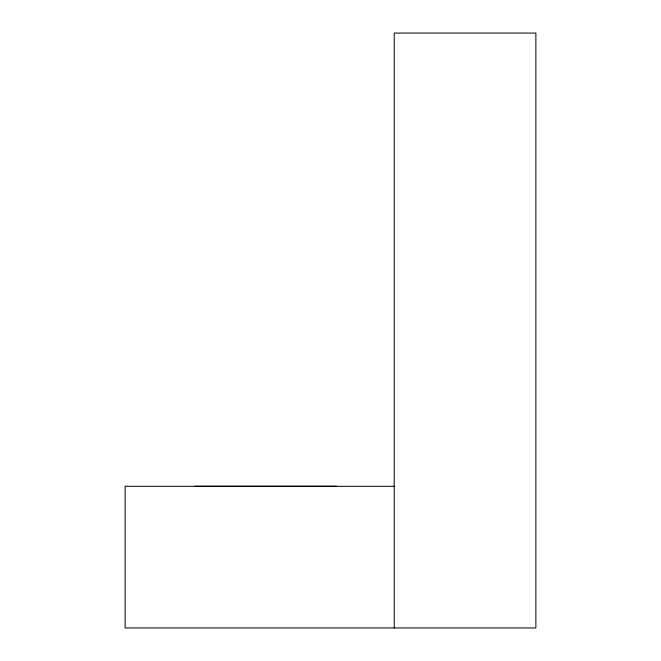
<?xml version="1.0" encoding="UTF-8"?>
<svg xmlns="http://www.w3.org/2000/svg" width="661" height="661" viewBox="0 0 661 661"><rect width="100%" height="100%" fill="white"/><g stroke="black" fill="none" stroke-linecap="round" stroke-linejoin="round"><path stroke-width="0.99" d="M194.904 486.24L336.548 486.24M394.485 486.306L125.119 486.306L125.119 627.95L535.881 627.95L535.881 33.05L394.237 33.05L394.237 627.95"/></g></svg>
